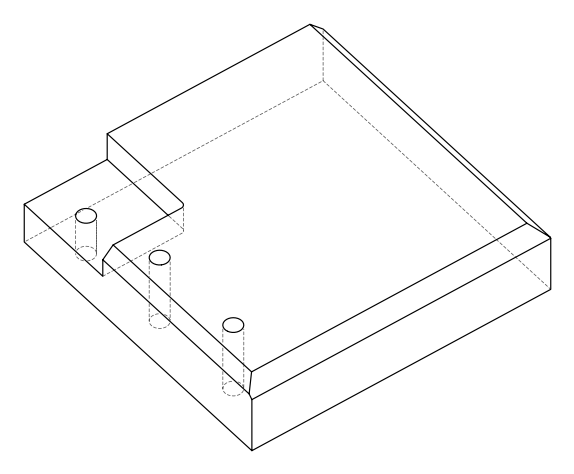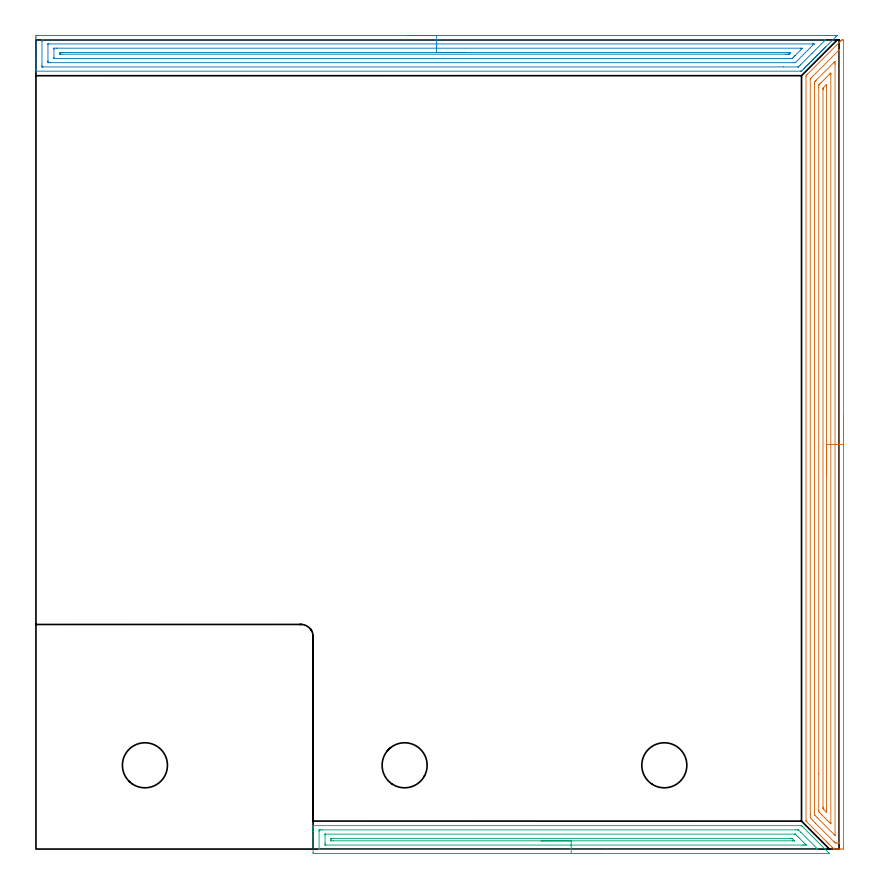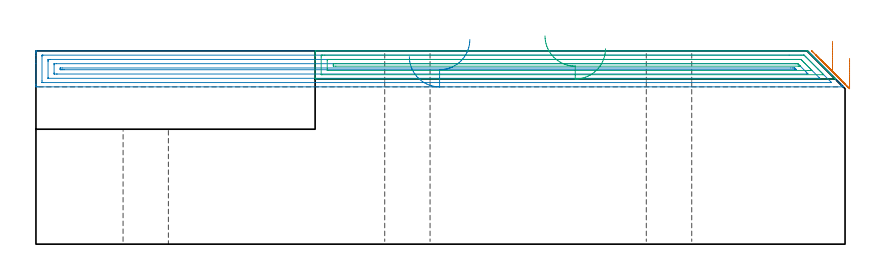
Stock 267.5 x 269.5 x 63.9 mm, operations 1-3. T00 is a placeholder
(PLAN: 7 operations, 2 tool changes, 96.7 min)
(1 AREA_MILL | FG_CHAMFER_SURFACE | UGT0205_001 | 10.64 min | 21065 mm3)
(2 AREA_MILL_1 | FG_CHAMFER_SURFACE_1 | UGT0205_001 | 10.63 min | 18329 mm3)
(3 AREA_MILL_2 | FG_CHAMFER_SURFACE_2 | UGT0205_001 | 5.55 min | 7411 mm3)
(4 MILL_CORNER_NOTCH_RECTANGULAR | CORNER_NOTCH_RECTANGULAR | NXT0201_008 | Follow Part, ap 1.5, ae 75% | 69.13 min | 178501 mm3)
(5 INDEXABLE_INSERT_DRILL_THROUGH_HOLE_FROM_SOLID | STEP1HOLE | NXT0302_001 | 0.17 min | 6699 mm3)
(6 INDEXABLE_INSERT_DRILL_THROUGH_HOLE_FROM_SOLID_1 | STEP1HOLE_1 | NXT0302_001 | 0.27 min | 11282 mm3)
(7 INDEXABLE_INSERT_DRILL_THROUGH_HOLE_FROM_SOLID_2 | STEP1HOLE_2 | NXT0302_001 | 0.27 min | 11277 mm3)
(TOOL UGT0205_001 | Chamfer Mill 20 x 3 x 45 deg. | D20 FL50 Z2)
(TOOL NXT0201_008 | ENDMILL 6mm [2P460-0600-NA 1630] | D6 FL26 Z6)
(TOOL NXT0302_001 | Index. Insert Drill 15mm [880-D1500L20-05] | D15 PA176 FL75 Z2)
(OP 1 AREA_MILL)
G17 G21 G94 G90
T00 M6
G54
G17 G0 G90 X269. Y144.75 S1061 M3
G43 Z73.9 H0
Z61.4
G94 G1 Y144.712 Z60.528 F250.
Y144.598 Z59.663
Y144.409 Z58.812
Y144.147 Z57.98
Y143.813 Z57.174
Y143.41 Z56.4
Y142.942 Z55.664
Y142.41 Z54.972
Y141.821 Z54.329
Y141.178 Z53.74
Y140.486 Z53.208
Y139.75 Z52.74
Y138.976 Z52.337
Y138.17 Z52.003
Y137.338 Z51.741
Y136.486 Z51.552
Y135.622 Z51.438
Y134.75 Z51.4
Y1.019
X268.999 Y0.629 Z51.401
X268.994 Y0.132 Z51.403
X268.991 Y0.009 Z51.404
X268.501 Y0. Z51.893
X267.977 Z52.42
X267.617 Z52.779
X267.092 Z53.304
X266.732 Z53.662
X265.945 Z54.454
X265.896 Z54.503
X265.847 Y0.002 Z54.551
X265.806 Y0.005 Z54.591
X265.77 Y0.033 Z54.628
X265.601 Y0.199 Z54.799
X265.171 Y0.629 Z55.229
X264.962 Y0.836 Z55.434
X264.361 Y1.438 Z56.038
X264.276 Y1.523 Z56.123
X264.077 Y1.721 Z56.319
X263.978 Y1.821 Z56.421
X263.882 Y1.918 Z56.517
X263.782 Y2.016 Z56.614
X263.68 Y2.119 Z56.719
X263.59 Y2.21 Z56.809
X263.487 Y2.311 Z56.909
X263.382 Y2.417 Z57.017
X263.298 Y2.501 Z57.101
X263.192 Y2.606 Z57.204
X256.664 Y9.136 Z63.733
X256.504 Y9.295 Z63.89
X256.5 Y9.57 Z63.9
Y257.247
X256.506 Y257.601 Z63.892
X256.575 Y257.676 Z63.823
X256.729 Y257.829 Z63.67
X256.907 Y258.009 Z63.49
X256.999 Y258.099 Z63.401
X267.617 Y268.718 Z52.78
X268.03 Y269.13 Z52.37
X268.09 Y269.19 Z52.31
X268.371 Y269.467 Z52.028
X268.408 Y269.497 Z51.989
X268.599 Y269.5 Z51.799
X268.991 Y269.499 Z51.405
X269. Y269.383 Z51.4
Y134.75
X267.586 Z52.814
X267.585 Y2.094 Z52.815
X267.584 Y2.04 Z52.816
X267.581 Y2.015 Z52.819
X267.58 Y2.01 Z52.82
X267.557 Y2.008 Z52.843
X267.143 Y2.002 Z53.257
X266.732 Y2.005 Z53.668
X266.25 Y2.01 Z54.15
X265.847 Y2.403 Z54.553
X265.832 Y2.417 Z54.568
X259.573 Y8.676 Z60.827
X258.768 Y9.484 Z61.632
X258.685 Y9.57 Z61.715
X257.921 Y10.426 Z62.479
X257.914 Y11.359 Z62.486
X257.915 Y256.321 Z62.485
X257.916 Y256.353 Z62.484
X257.924 Y256.563 Z62.476
X258.063 Y256.706 Z62.337
X258.24 Y256.887 Z62.16
X258.597 Y257.247 Z61.803
X267.551 Y266.201 Z52.849
X267.579 Y266.226 Z52.821
X267.58 Z52.82
X267.583 Y266.223 Z52.817
X267.584 Y266.189 Z52.816
X267.585 Y266.113 Z52.815
X267.586 Y134.75 Z52.814
X266.172 Z54.228
X266.171 Y4.662 Z54.229
X266.17 Y4.575 Z54.23
X266.168 Y4.549 Z54.232
X266.167 Y4.546 Z54.233
X266.16 Y4.549 Z54.24
X266.091 Y4.613 Z54.309
X265.847 Y4.853 Z54.553
X260.236 Y10.465 Z60.164
X259.653 Y11.058 Z60.747
X259.371 Y11.359 Z61.029
X259.335 Y11.405 Z61.065
X259.333 Y11.441 Z61.067
X259.33 Y11.523 Z61.07
X259.329 Y11.686 Z61.071
Y254.565
X259.331 Y254.891 Z61.069
X259.336 Y255.459 Z61.064
X259.344 Y255.533 Z61.056
X259.393 Y255.587 Z61.007
X259.458 Y255.656 Z60.942
X259.653 Y255.853 Z60.747
X259.901 Y256.102 Z60.499
X265.683 Y261.883 Z54.717
X265.847 Y262.044 Z54.553
X266.134 Y262.322 Z54.266
X266.166 Y262.34 Z54.234
X266.168 Y262.317 Z54.232
X266.17 Y262.286 Z54.23
X266.171 Y261.718 Z54.229
X266.172 Y261.39 Z54.228
Y134.75
X264.757 Z55.643
Y8.884
X264.756 Y8.676 Z55.644
X264.753 Y8.493 Z55.647
X264.751 Y8.418 Z55.649
X264.709 Y8.452 Z55.691
X264.476 Y8.676 Z55.924
X264.077 Y9.072 Z56.323
X263.578 Y9.57 Z56.822
X262.684 Y10.465 Z57.716
X261.79 Y11.359 Z58.61
X261.423 Y11.729 Z58.977
X260.907 Y12.253 Z59.493
X260.75 Y12.43 Z59.65
X260.747 Y12.597 Z59.653
X260.744 Y12.939 Z59.656
X260.743 Y25.067 Z59.657
Y253.671
X260.745 Y254.356 Z59.655
X260.748 Y254.461 Z59.652
X260.749 Y254.483 Z59.651
X260.763 Y254.502 Z59.637
X260.817 Y254.565 Z59.583
X261.12 Y254.871 Z59.28
X261.423 Y255.174 Z58.977
X264.233 Y257.984 Z56.167
X264.39 Y258.141 Z56.01
X264.509 Y258.257 Z55.891
X264.684 Y258.423 Z55.716
X264.751 Y258.477 Z55.649
X264.754 Y258.352 Z55.646
X264.756 Y258.141 Z55.644
X264.757 Y257.956 Z55.643
Y134.75
X263.343 Z57.057
Y12.842
X263.342 Y12.537 Z57.058
X263.339 Y12.335 Z57.061
X263.336 Y12.274 Z57.064
X263.33 Y12.277 Z57.07
X263.299 Y12.304 Z57.101
X263.192 Y12.407 Z57.208
X262.451 Y13.147 Z57.949
X262.308 Y13.292 Z58.092
X262.217 Y13.388 Z58.183
X262.175 Y13.435 Z58.225
X262.164 Y13.585 Z58.236
X262.159 Y13.889 Z58.241
X262.157 Y14.041 Z58.243
Y252.929
X262.158 Y253.081 Z58.242
X262.164 Y253.385 Z58.236
X262.166 Y253.457 Z58.234
X262.18 Y253.475 Z58.22
X262.217 Y253.516 Z58.183
X262.308 Y253.609 Z58.092
X262.338 Y253.64 Z58.062
X263.192 Y254.494 Z57.208
X263.228 Y254.529 Z57.172
X263.265 Y254.565 Z57.135
X263.301 Y254.591 Z57.099
X263.337 Y254.606 Z57.063
X263.34 Y254.565 Z57.06
X263.342 Y254.518 Z57.058
X263.343 Y254.413 Z57.057
Y253.671
Y134.75
Y133.878 Z57.095
Y133.014 Z57.209
Y132.162 Z57.398
Y131.33 Z57.66
Y130.524 Z57.994
Y129.75 Z58.397
Y129.014 Z58.865
Y128.322 Z59.396
Y127.679 Z59.986
Y127.09 Z60.629
Y126.558 Z61.321
Y126.09 Z62.057
Y125.687 Z62.831
Y125.353 Z63.637
Y125.091 Z64.469
Y124.902 Z65.32
Y124.788 Z66.185
Y124.75 Z67.057
G0 Z73.9
M5
M2
(OP 2 AREA_MILL_1)
G17 G21 G94 G90
T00 M6
G54
G17 G0 G90 X123.45 Y271. S1061 M3
G43 Z73.9 H0
Z62.
G94 G1 X123.488 Z61.128 F250.
X123.602 Z60.264
X123.791 Z59.412
X124.053 Z58.58
X124.387 Z57.774
X124.79 Z57.
X125.259 Z56.264
X125.79 Z55.572
X126.379 Z54.929
X127.022 Z54.34
X127.714 Z53.808
X128.45 Z53.34
X129.224 Z52.937
X130.03 Z52.603
X130.862 Z52.341
X131.714 Z52.152
X132.578 Z52.038
X133.45 Z52.
X266.667
X266.864 Y270.994 Z52.004
X266.881 Y270.991 Z52.005
X266.864 Y270.962 Z52.035
X266.404 Y270.504 Z52.496
X266.303 Y270.402 Z52.596
X266.267 Y270.367 Z52.632
X263.033 Y267.131 Z55.866
X262.988 Y267.087 Z55.912
X262.779 Y266.878 Z56.121
X262.735 Y266.834 Z56.163
X262.69 Y266.789 Z56.21
X262.482 Y266.582 Z56.417
X262.438 Y266.537 Z56.461
X262.392 Y266.491 Z56.508
X262.186 Y266.285 Z56.714
X262.141 Y266.239 Z56.758
X262.094 Y266.193 Z56.806
X261.889 Y265.989 Z57.01
X261.843 Y265.942 Z57.055
X261.795 Y265.895 Z57.104
X261.593 Y265.692 Z57.307
X261.546 Y265.645 Z57.352
X261.497 Y265.597 Z57.402
X261.296 Y265.396 Z57.603
X261.249 Y265.347 Z57.65
X261.199 Y265.299 Z57.7
X261. Y265.099 Z57.9
X260.951 Y265.05 Z57.947
X260.901 Y265.001 Z57.998
X260.703 Y264.803 Z58.196
X260.654 Y264.753 Z58.244
X260.603 Y264.702 Z58.297
X260.407 Y264.506 Z58.493
X260.357 Y264.455 Z58.542
X260.305 Y264.404 Z58.595
X260.11 Y264.21 Z58.789
X260.06 Y264.158 Z58.839
X260.007 Y264.106 Z58.893
X259.814 Y263.913 Z59.086
X259.762 Y263.861 Z59.136
X259.709 Y263.808 Z59.191
X259.517 Y263.617 Z59.382
X259.465 Y263.563 Z59.433
X259.41 Y263.51 Z59.489
X259.221 Y263.32 Z59.679
X259.168 Y263.266 Z59.731
X259.112 Y263.212 Z59.787
X258.924 Y263.024 Z59.975
X258.87 Y262.969 Z60.028
X258.814 Y262.914 Z60.085
X258.628 Y262.727 Z60.272
X258.573 Y262.671 Z60.325
X258.516 Y262.616 Z60.383
X258.331 Y262.431 Z60.568
X258.276 Y262.374 Z60.623
X258.218 Y262.317 Z60.682
X258.035 Y262.134 Z60.865
X257.978 Y262.077 Z60.92
X257.92 Y262.019 Z60.98
X257.738 Y261.838 Z61.161
X257.681 Y261.78 Z61.217
X257.622 Y261.721 Z61.278
X257.442 Y261.541 Z61.458
X257.384 Y261.482 Z61.514
X257.324 Y261.423 Z61.576
X257.145 Y261.245 Z61.754
X257.086 Y261.185 Z61.812
X257.025 Y261.125 Z61.874
X256.849 Y260.948 Z62.051
X256.789 Y260.888 Z62.109
X256.727 Y260.827 Z62.172
X256.552 Y260.652 Z62.347
X256.492 Y260.59 Z62.406
X256.429 Y260.529 Z62.47
X256.256 Y260.355 Z62.644
X256.195 Y260.293 Z62.704
X256.131 Y260.231 Z62.769
X255.959 Y260.059 Z62.94
X255.897 Y259.996 Z63.001
X255.833 Y259.932 Z63.067
X255.663 Y259.762 Z63.237
X255.6 Y259.698 Z63.298
X255.128 Y259.227 Z63.77
X255.003 Y259.105 Z63.891
X254.64 Y259.1 Z63.9
X0.185
X0.01 Y259.103 Z63.888
X0.007 Y259.161 Z63.831
X0. Y259.596 Z63.404
Y259.851 Z63.149
Y260.59 Z62.405
Y261.852 Z61.145
Y263.266 Z59.73
Y270.141 Z52.857
X0.002 Y270.402 Z52.596
X0.007 Y270.992 Z52.006
X0.039 Y270.994 Z52.004
X0.633 Y271. Z52.
X133.45
Y269.586 Z53.414
X262.69
X263.007 Y269.579 Z53.421
X262.996 Y269.558 Z53.442
X262.954 Y269.51 Z53.49
X262.824 Y269.376 Z53.624
X258.51 Y265.059 Z57.941
X254.64 Y261.19 Z61.81
X254.339 Y260.891 Z62.109
X254.034 Y260.59 Z62.41
X253.975 Y260.537 Z62.463
X253.946 Y260.521 Z62.479
X253.898 Y260.518 Z62.482
X253.821 Y260.515 Z62.485
X249.014 Y260.514 Z62.486
X2.345
X2.193 Y260.516 Z62.484
X2.091 Y260.518 Z62.482
X2.016 Y260.521 Z62.479
X2.01 Y260.532 Z62.468
X2.007 Y260.59 Z62.41
X2.001 Y261.01 Z61.99
Y269.037 Z53.963
X2.008 Y269.51 Z53.49
X2.01 Y269.56 Z53.44
X2.021 Y269.579 Z53.421
X2.345 Y269.586 Z53.414
X133.45
Y268.172 Z54.828
X258.666 Y268.171 Z54.829
X258.863
X259.112 Y268.167 Z54.833
X259.136 Y268.165 Z54.835
X259.151 Y268.16 Z54.84
X259.141 Y268.145 Z54.855
X259.131 Y268.133 Z54.867
X259.112 Y268.112 Z54.888
X253.113 Y262.113 Z60.887
X253.025 Y262.026 Z60.974
X252.951 Y261.959 Z61.041
X252.929 Y261.94 Z61.06
X252.905 Y261.935 Z61.065
X252.852 Y261.933 Z61.067
X252.403 Y261.929 Z61.071
X4.657
X4.21 Y261.931 Z61.069
X4.062 Y261.933 Z61.067
X4.017 Y261.935 Z61.065
X4.01 Y262.025 Z60.975
X4.005 Y262.165 Z60.835
X4.001 Y262.374 Z60.626
X4. Y262.584 Z60.416
X4.001 Y267.934 Z55.066
X4.008 Y268.145 Z54.855
X4.011 Y268.166 Z54.834
X4.017 Y268.168 Z54.832
X4.043 Y268.17 Z54.83
X4.098 Y268.171 Z54.829
X4.21 Y268.172 Z54.828
X133.45
Y266.757 Z56.243
X254.718
X255.287 Y266.75 Z56.25
X254.64 Y266.089 Z56.911
X252.852 Y264.3 Z58.7
X252.709 Y264.158 Z58.842
X252.332 Y263.784 Z59.216
X251.957 Y263.417 Z59.583
X251.874 Y263.349 Z59.651
X251.063 Y263.343 Z59.657
X250.986
X6.816
X6.064 Y263.348 Z59.652
X6.022 Y263.349 Z59.651
X6.01 Y263.355 Z59.645
X6.007 Y263.379 Z59.621
X6.003 Y263.49 Z59.51
X6.001 Y263.712 Z59.288
Y266.387 Z56.613
X6.003 Y266.61 Z56.39
X6.007 Y266.721 Z56.279
X6.01 Y266.745 Z56.255
X6.024 Y266.751 Z56.249
X6.08 Y266.753 Z56.247
X6.893 Y266.757 Z56.243
X6.97
X133.45
Y265.343 Z57.657
X250.769
X251.063 Y265.341 Z57.659
X251.356 Y265.338 Z57.662
X251.422 Y265.336 Z57.664
X251.281 Y265.185 Z57.815
X251.195 Y265.095 Z57.905
X251.063 Y264.961 Z58.039
X250.896 Y264.803 Z58.197
X250.865 Y264.775 Z58.225
X250.835 Y264.764 Z58.236
X250.762 Y264.762 Z58.238
X250.461 Y264.758 Z58.242
X250.168 Y264.757 Z58.243
X249.568
X8.682 Y264.758 Z58.242
X8.077 Y264.761 Z58.239
X8.028 Y264.764 Z58.236
X8.01 Y264.771 Z58.229
X8.004 Y264.835 Z58.165
X8.003 Y265.05 Z57.95
X8.006 Y265.22 Z57.78
X8.01 Y265.304 Z57.696
X8.019 Y265.336 Z57.664
X8.095 Y265.338 Z57.662
X8.39 Y265.342 Z57.658
X8.682 Y265.343 Z57.657
X9.283
X133.45
X134.322 Z57.695
X135.187 Z57.809
X136.038 Z57.998
X136.87 Z58.26
X137.676 Z58.594
X138.45 Z58.997
X139.186 Z59.465
X139.878 Z59.996
X140.521 Z60.586
X141.11 Z61.229
X141.642 Z61.921
X142.11 Z62.657
X142.513 Z63.431
X142.847 Z64.237
X143.109 Z65.069
X143.298 Z65.92
X143.412 Z66.785
X143.45 Z67.657
G0 Z73.9
M5
M2
(OP 3 AREA_MILL_2)
G17 G21 G94 G90
T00 M6
G54
G17 G0 G90 X188.3 Y-1.5 S1061 M3
G43 Z73.9 H0
Z64.6
G94 G1 X188.262 Z63.729 F250.
X188.148 Z62.864
X187.959 Z62.012
X187.697 Z61.18
X187.363 Z60.374
X186.96 Z59.6
X186.491 Z58.864
X185.96 Z58.172
X185.371 Z57.529
X184.728 Z56.94
X184.036 Z56.409
X183.3 Z55.94
X182.526 Z55.537
X181.72 Z55.203
X180.888 Z54.941
X180.036 Z54.752
X179.172 Z54.638
X178.3 Z54.6
X92.927
X92.657 Y-1.497 Z54.602
X92.31 Y-1.492 Z54.606
X92.3 Y-1.14 Z54.957
Y4.491 Z60.586
Y5.92 Z62.016
Y6.279 Z62.374
Y6.998 Z63.097
Y7.296 Z63.396
X92.307 Y7.73 Z63.822
X92.31 Y7.805 Z63.895
X92.476 Y7.8 Z63.9
X254.734
X255.005 Y7.794 Z63.892
X255.123 Y7.677 Z63.776
X255.18 Y7.62 Z63.72
X263.971 Y-1.171 Z54.928
X264.122 Y-1.32 Z54.777
X264.269 Y-1.473 Z54.625
X264.283 Y-1.494 Z54.603
X264.269 Y-1.499 Z54.599
X178.3 Y-1.5 Z54.6
Y-0.086 Z56.014
X94.608 Y-0.085 Z56.015
X94.394 Y-0.083 Z56.017
X94.334 Y-0.081 Z56.019
X94.308 Y-0.078 Z56.022
X94.306 Y-0.073 Z56.027
X94.302 Y-0.038 Z56.062
X94.301 Y0.021 Z56.121
Y5.798 Z61.898
X94.308 Y6.279 Z62.379
X94.31 Y6.376 Z62.476
X94.501 Y6.382 Z62.482
X94.609 Y6.385 Z62.485
X94.715
X95.502 Y6.386 Z62.486
X252.946
X253.735 Y6.384 Z62.484
X253.84 Y6.382 Z62.482
X253.941 Y6.379 Z62.479
X254.059 Y6.279 Z62.379
X254.734 Y5.615 Z61.715
X260.097 Y0.253 Z56.353
X260.326 Y0.021 Z56.121
X260.4 Y-0.059 Z56.041
X260.416 Y-0.078 Z56.022
X260.381 Y-0.081 Z56.019
X260.311 Y-0.084 Z56.016
X260.204 Y-0.085 Z56.015
X260.097 Y-0.086 Z56.014
X178.3
Y1.329 Z57.429
X96.502
X96.342 Y1.331 Z57.431
X96.317 Y1.333 Z57.433
X96.31 Y1.335 Z57.435
X96.307 Y1.364 Z57.464
X96.302 Y1.472 Z57.572
X96.3 Y2.011 Z58.111
X96.301 Y4.693 Z60.793
X96.306 Y4.896 Z60.996
X96.31 Y4.952 Z61.052
X96.315 Y4.966 Z61.066
X96.324 Y4.967 Z61.067
X96.382 Y4.97 Z61.07
X96.502 Y4.971 Z61.071
X252.706
X252.826 Y4.97 Z61.07
X252.885 Y4.967 Z61.067
X252.912 Y4.965 Z61.065
X252.946 Y4.946 Z61.046
X253.407 Y4.491 Z60.591
X253.84 Y4.061 Z60.161
X254.304 Y3.597 Z59.697
X255.628 Y2.273 Z58.373
X256.091 Y1.809 Z57.909
X256.522 Y1.374 Z57.474
X256.553 Y1.336 Z57.436
X256.522 Y1.335 Z57.435
X256.106 Y1.33 Z57.43
X255.628 Y1.329 Z57.429
X255.214
X178.3
Y2.743 Z58.843
X99.145
X98.331 Y2.749 Z58.849
X98.312 Y2.75 Z58.85
X98.309 Y2.768 Z58.868
X98.304 Y2.822 Z58.922
X98.301 Y2.931 Z59.031
X98.3 Y3.15 Z59.25
X98.301 Y3.369 Z59.469
X98.304 Y3.478 Z59.578
X98.309 Y3.532 Z59.632
X98.312 Y3.551 Z59.651
X98.334 Y3.554 Z59.654
X98.37 Y3.555 Z59.655
X99.184 Y3.557 Z59.657
X251.198
X251.605 Y3.553 Z59.653
X251.808 Y3.55 Z59.65
X251.898 Y3.542 Z59.642
X251.948 Y3.496 Z59.596
X252.052 Y3.397 Z59.497
X252.604 Y2.838 Z58.938
X252.664 Y2.776 Z58.876
X252.684 Y2.749 Z58.849
X252.649 Y2.748 Z58.848
X252.451 Y2.745 Z58.845
X252.052 Y2.743 Z58.843
X252.012
X178.3
X177.428 Z58.881
X176.563 Z58.995
X175.712 Z59.183
X174.88 Z59.446
X174.074 Z59.78
X173.3 Z60.182
X172.564 Z60.651
X171.872 Z61.182
X171.229 Z61.772
X170.64 Z62.415
X170.108 Z63.107
X169.64 Z63.843
X169.237 Z64.617
X168.903 Z65.423
X168.641 Z66.255
X168.452 Z67.106
X168.338 Z67.971
X168.3 Z68.843
G0 Z73.9
M5
M2
